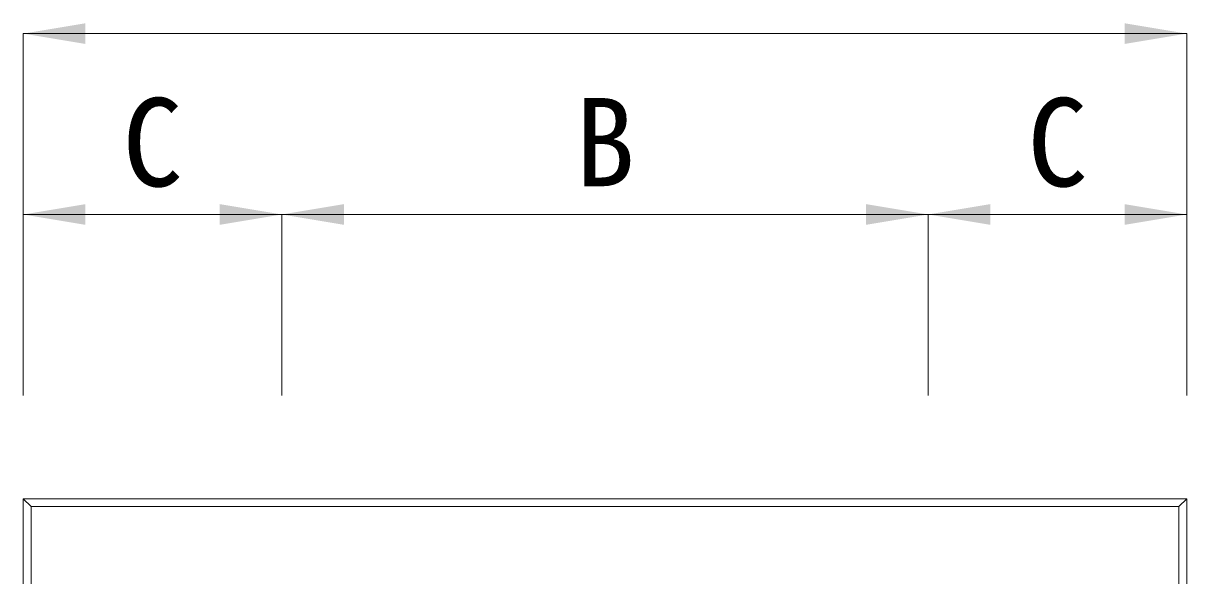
# Model space of a CAD drawing. Units: millimetres, scale not verified. Extents: x 3819 to 56619, y -16688 to 1396.
# Drawn here: x 23169 to 24069, y -6962 to -6535 of the extents above; entities that cross this region are included whole.
import ezdxf
from ezdxf.enums import TextEntityAlignment as Align

# ---------------------------------------------------------------- set-up
doc = ezdxf.new("R2010")
doc.units = ezdxf.units.MM
doc.header["$LTSCALE"] = 50
doc.layers.add('寸法線', color=7, linetype='Continuous', lineweight=13)
doc.layers.add('集水桝', color=1, linetype='Continuous', lineweight=5)
doc.styles.add('ＭＳ ゴシック', font='')
doc.styles.get('ＭＳ ゴシック').set_extended_font_data('MS Gothic')

# ---------------------------------------------------------------- blocks, each defined once
blk = doc.blocks.new('filled_arrow')
at = {"color": 0, "linetype": 'Continuous', "lineweight": -2}
blk.add_solid([(7.5, 1.25), (0, 0), (7.5, -1.25)], dxfattribs=at)

msp = doc.modelspace()

# ---------------------------------------------------------------- linework, layer by layer
at = {"layer": '寸法線'}
for p, q in [((23168.93, -6542.56), (24068.93, -6542.56)), ((23168.93, -6822.56), (23168.93, -6542.56)), ((24068.93, -6822.56), (24068.93, -6542.56)), ((23168.93, -6682.56), (23368.93, -6682.56)), ((23168.93, -6822.56), (23168.93, -6682.56)), ((23368.93, -6822.56), (23368.93, -6682.56)), ((23368.93, -6682.56), (23868.93, -6682.56)), ((23368.93, -6822.56), (23368.93, -6682.56)), ((23868.93, -6822.56), (23868.93, -6682.56)), ((23868.93, -6682.56), (24068.93, -6682.56)), ((23868.93, -6822.56), (23868.93, -6682.56)), ((24068.93, -6822.56), (24068.93, -6682.56))]:
    msp.add_line(p, q, dxfattribs=at)
at = {"layer": '集水桝', "lineweight": 20}
for p, q in [((23168.93, -6902.56), (23168.93, -7802.56)), ((23168.93, -6902.56), (24068.93, -6902.56)), ((24068.93, -6902.56), (24068.93, -7802.56))]:
    msp.add_line(p, q, dxfattribs=at)
at = {"layer": '集水桝'}
for p, q in [((23168.93, -6902.56), (23174.93, -6908.56)), ((24062.93, -6908.56), (24068.93, -6902.56)), ((23174.93, -6908.56), (23174.93, -7796.56)), ((23174.93, -6908.56), (24062.93, -6908.56)), ((24062.93, -6908.56), (24062.93, -7796.56))]:
    msp.add_line(p, q, dxfattribs=at)

# ---------------------------------------------------------------- block references
at = {"layer": '寸法線', "xscale": 6.4, "yscale": 6.4}
for p in [(23168.93, -6542.56), (23168.93, -6682.56), (23368.93, -6682.56), (23868.93, -6682.56)]:
    msp.add_blockref('filled_arrow', p, dxfattribs=at)
at = {"layer": '寸法線', "xscale": 6.4, "yscale": 6.4, "rotation": 180}
for p in [(24068.93, -6542.56), (23368.93, -6682.56), (23868.93, -6682.56), (24068.93, -6682.56)]:
    msp.add_blockref('filled_arrow', p, dxfattribs=at)

# ---------------------------------------------------------------- texts
at = {"layer": '寸法線', "style": 'ＭＳ ゴシック'}
for s, p in [('C', (23268.93, -6626.56)), ('B', (23618.93, -6626.56)), ('C', (23968.93, -6626.56))]:
    msp.add_text(s, height=68.36, dxfattribs=at).set_placement(p, align=Align.MIDDLE_CENTER)

doc.saveas('drawing.dxf')
